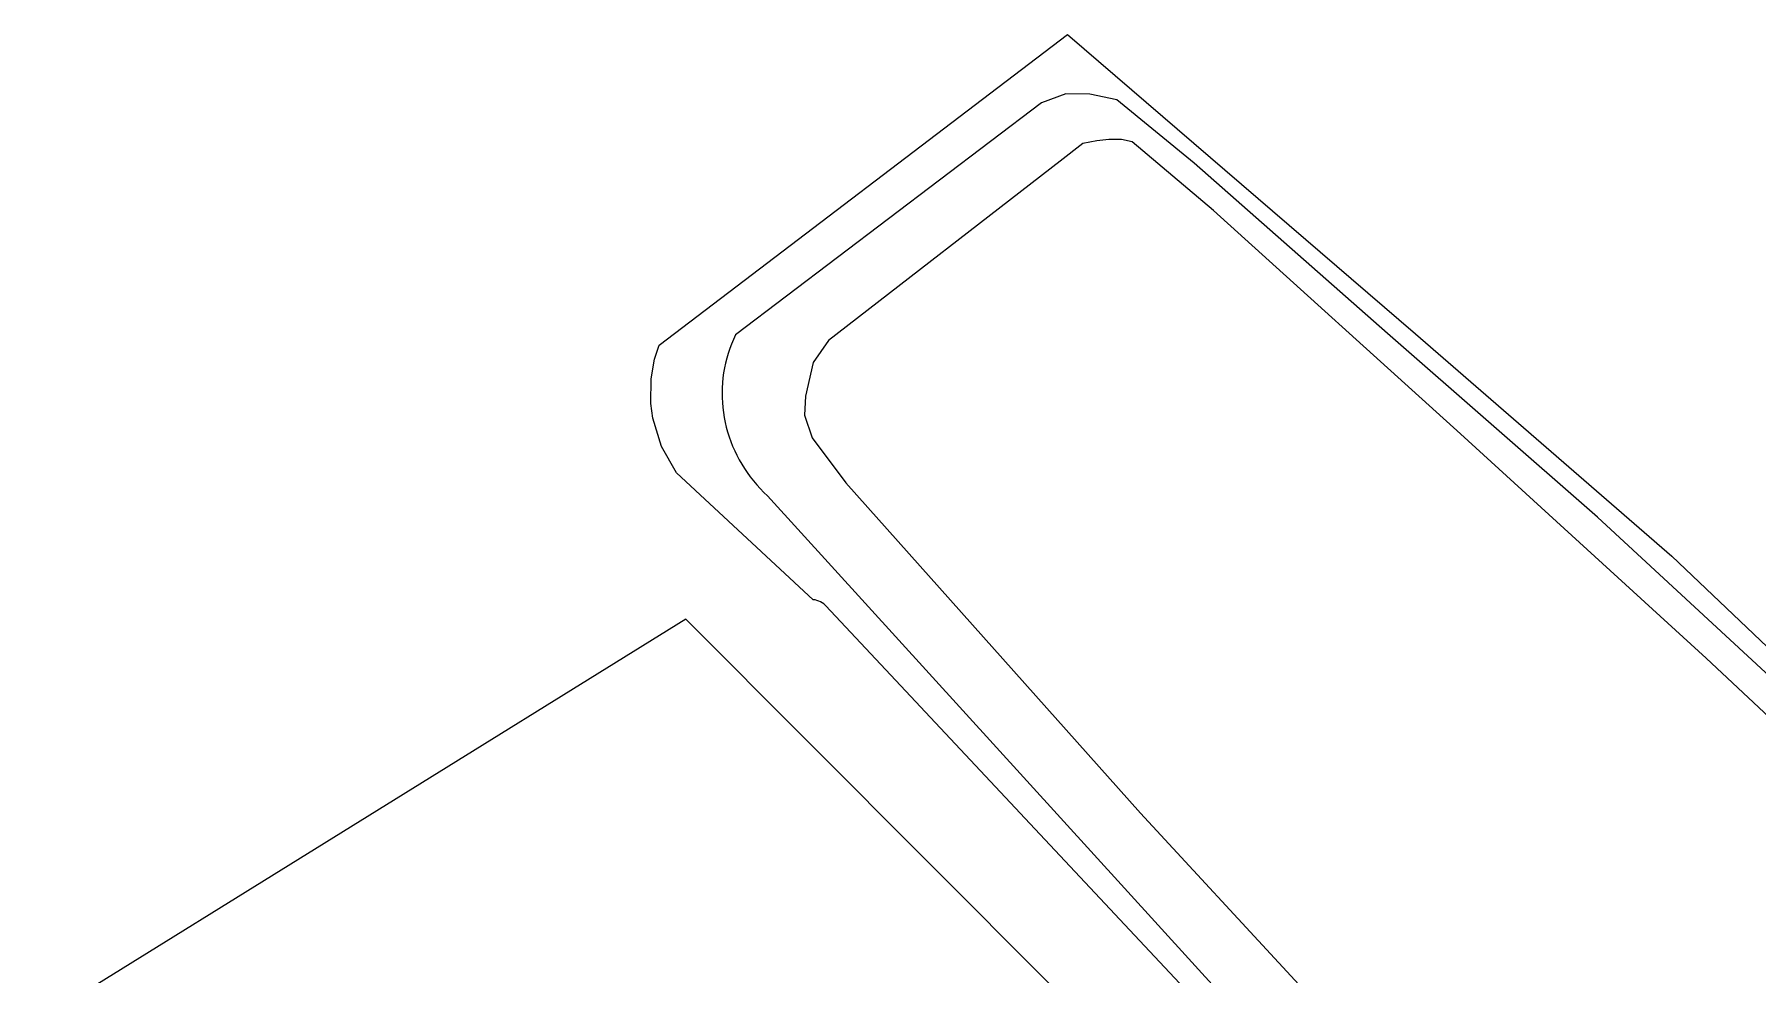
# Model space of a CAD drawing. Header units: millimetres. Extents: x 1075 to 1436, y -3191 to -2905.
# Drawn here: x 1112.5 to 1290, y -3001.4 to -2904.6 of the extents above; entities that cross this region are included whole.
import ezdxf

# ---------------------------------------------------------------- set-up
doc = ezdxf.new("R2010")
doc.units = ezdxf.units.MM
doc.layers.add('10.0-Cartográfico', color=252, linetype='Continuous')
doc.layers.add('E.T.', color=7, linetype='Continuous')

msp = doc.modelspace()

# ---------------------------------------------------------------- linework, layer by layer
at = {"layer": '10.0-Cartográfico'}
for points in [[(1253.58, -3026.93), (1194.02, -2963.41), (1193.97, -2963.35), (1193.82, -2963.22), (1193.66, -2963.1), (1193.49, -2963.01), (1193.3, -2962.92), (1193.11, -2962.86), (1192.92, -2962.8), (1192.71, -2962.78), (1178.64, -2949.71), (1177.11, -2947.01), (1176.2, -2944.08), (1175.99, -2942.56), (1176.03, -2940.02), (1176.39, -2938.01), (1176.86, -2936.55), (1218.92, -2904.55), (1254.77, -2935.39), (1281.18, -2958.28), (1308.58, -2984.35)], [(1291.73, -2971.1), (1273.53, -2954.29), (1251.89, -2935.35), (1231.98, -2917.81), (1224.01, -2911.29), (1221.21, -2910.72), (1218.76, -2910.67), (1216.23, -2911.61), (1184.72, -2935.49), (1184.51, -2935.96), (1184.31, -2936.44), (1184.13, -2936.92), (1183.97, -2937.41), (1183.82, -2937.91), (1183.7, -2938.41), (1183.59, -2938.91), (1183.5, -2939.41), (1183.43, -2939.92), (1183.38, -2940.43), (1183.35, -2940.94), (1183.34, -2941.46), (1183.34, -2941.97), (1183.37, -2942.48), (1183.41, -2942.99), (1183.48, -2943.5), (1183.56, -2944), (1183.66, -2944.51), (1183.78, -2945.01), (1183.91, -2945.5), (1184.07, -2946), (1184.24, -2946.48), (1184.43, -2946.96), (1184.64, -2947.44), (1184.86, -2947.9), (1185.11, -2948.36), (1185.37, -2948.82), (1185.64, -2949.26), (1185.94, -2949.69), (1186.24, -2950.12), (1186.57, -2950.54), (1186.91, -2950.94), (1187.26, -2951.33), (1187.63, -2951.72), (1188.01, -2952.09), (1254.98, -3025.65)], [(1310.76, -2993.23), (1284.73, -2968.82), (1259.4, -2945.68), (1233.96, -2922.67), (1225.6, -2915.6), (1224.49, -2915.37), (1223.19, -2915.39), (1221.93, -2915.5), (1220.52, -2915.8), (1218.17, -2917.59), (1194.29, -2936.07), (1192.73, -2938.35), (1191.92, -2941.8), (1191.84, -2943.77), (1192.62, -2946.12), (1196.1, -2950.74), (1226.43, -2984.76), (1257.4, -3018.27), (1263.35, -3024.81)]]:
    msp.add_lwpolyline(points, dxfattribs=at)
at = {"layer": 'E.T.', "color": 2}
msp.add_lwpolyline([(1279.37, -3148.69), (1284.49, -3145.65), (1342.44, -3116.17), (1264.54, -3059.25), (1229.8, -3015.14), (1179.61, -2964.8), (1112.51, -3006.4), (1202.24, -3113.54), (1141.1, -3144.59), (1160.77, -3168.45), (1224.31, -3133.99), (1249.52, -3170.88), (1279.37, -3148.69), (1279.37, -3148.69)], dxfattribs=at)

doc.saveas('drawing.dxf')
